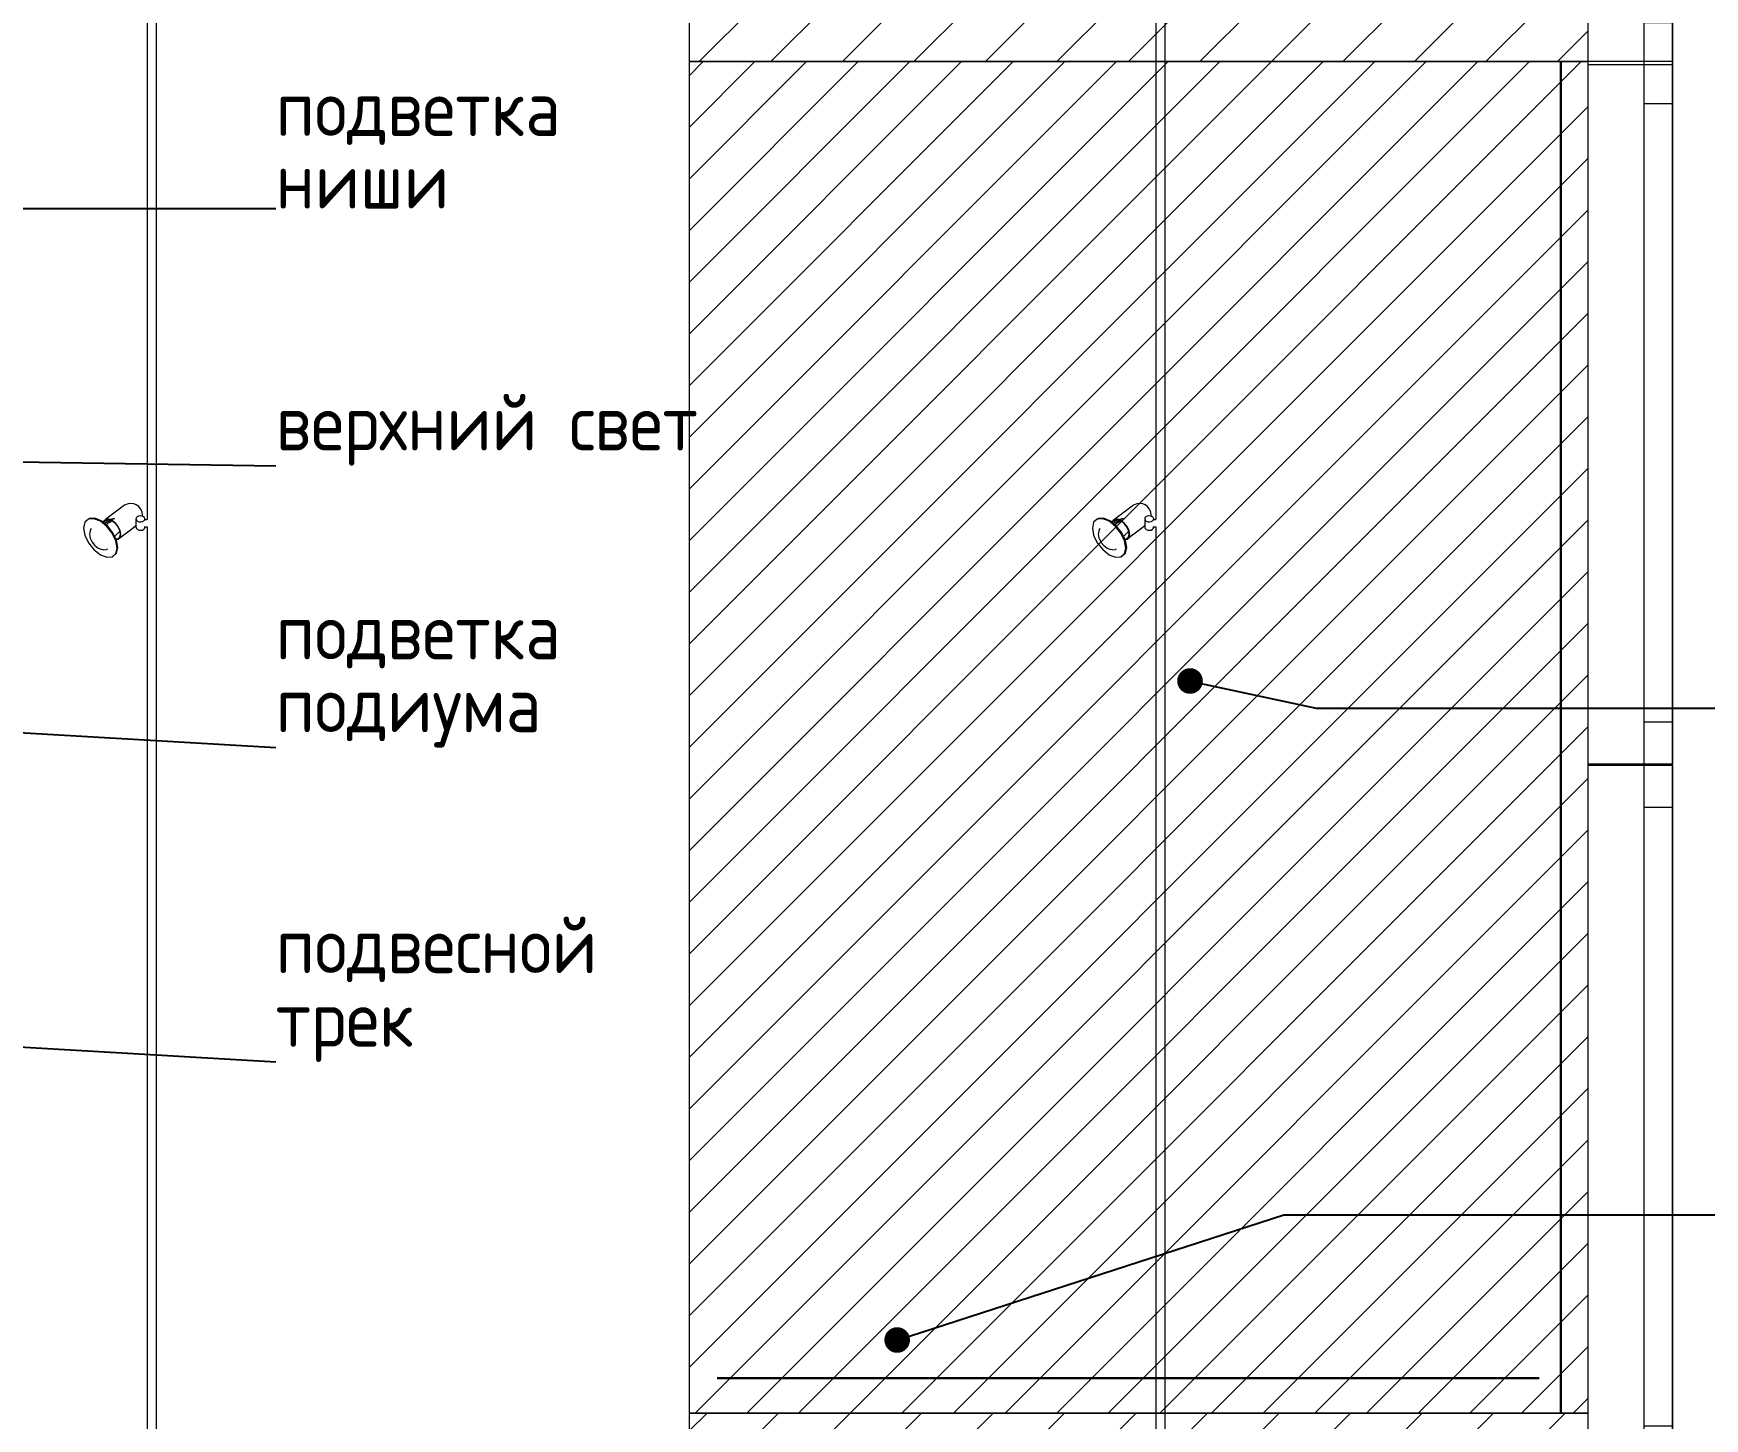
# Model space of a CAD drawing. Header units: millimetres. Extents: x 2336463 to 2579121, y 595385 to 778077.
# Drawn here: x 2380967 to 2383941, y 704307 to 706771 of the extents above; entities that cross this region are included whole.
import ezdxf

# ---------------------------------------------------------------- set-up
doc = ezdxf.new("R2010")
doc.units = ezdxf.units.MM
doc.header["$MEASUREMENT"] = 0
doc.layers.add('+возводимые стены', color=7, linetype='Continuous')
doc.layers.add('сит план', color=7, linetype='Continuous')
for name, color, linetype, lineweight in [('+возводимые стены_Ном._пера__101', 252, 'Continuous', 5), ('+потолки_Ном._пера__1', 7, 'Continuous', 13), ('MEP - Электрооборудование.ЭО_Ном._пера__1', 7, 'Continuous', 13), ('MEP - Электрооборудование.ЭО_Ном._пера__101', 252, 'Continuous', 5), ('Окна ARCHICAD_Ном._пера__1', 7, 'Continuous', 13), ('сит план_Ном._пера__1', 7, 'Continuous', 13)]:
    doc.layers.add(name, color=color, linetype=linetype, lineweight=lineweight)
for name, color, linetype, lineweight, true_color in [('+возводимые стены_Ном._пера__169', 7, 'Continuous', 5, 0x68b353), ('+потолки_Ном._пера__104', 7, 'Continuous', 5, 0x96e196), ('MEP - Электрооборудование.ЭО_Ном._пера__35', 7, 'Continuous', 30, 0x2731ed), ('MEP - Электрооборудование.ЭО_Ном._пера__55', 7, 'Continuous', 30, 0xff0909), ('MEP - Электрооборудование.ЭО_Ном._пера__58', 7, 'Continuous', 5, 0xdf0000), ('сит план_Ном._пера__87', 7, 'Continuous', 20, 0x6a6a6a)]:
    doc.layers.add(name, color=color, linetype=linetype, lineweight=lineweight, true_color=true_color)
doc.styles.add('СГЕНЕРИР_СТИЛЬ_3', font='isocp.shx')
doc.linetypes.add('Сварной шов', pattern='A,0,[2,Р”РёР·Р°Р№РЅ РїСЂРѕРµРєС‚ СЂР°Р±РѕС‡РёР№1.Shx,S=0.079365,R=0,X=0,Y=0],-17,0', length=17)
doc.dimstyles.new('СГЕНЕРИР_СТИЛЬ__11', dxfattribs={"dimtxt": 0.18, "dimasz": 91.2, "dimexe": 0.18, "dimexo": 0.0625, "dimgap": 0, "dimtad": 0, "dimtih": 1, "dimtoh": 1, "dimdec": 4, "dimzin": 0, "dimdsep": 46, "dimcen": 0.09, "dimadec": 0, "dimazin": 0, "dimtfac": 1, "dimtdec": 4, "dimtmove": 0, "dimatfit": 3, "dimldrblk": 'ARROWHEAD_11', "dimfxl": 0, "dimtolj": 1, "dimtzin": 0, "dimarcsym": 0})
pattern_1 = [(45, (2086872.015, 585813.69), (-63.639609, 63.639609), [])]

# ---------------------------------------------------------------- blocks, each defined once
blk = doc.blocks.new('Окно 25_10')
at = {"layer": 'Окна ARCHICAD_Ном._пера__1', "color": 7, "linetype": 'Continuous', "lineweight": 13}
for p, q in [((-625, 100), (625, 100)), ((-625, 0), (-625, 100)), ((625, 0), (625, 100)), ((-625, 0), (-550, 0)), ((-625, -50), (-625, 0)), ((-625, -50), (-625, 0)), ((-550, 0), (-550, -50)), ((-550, 0), (550, 0)), ((550, -50), (550, 0)), ((550, 0), (625, 0)), ((625, -50), (625, 0)), ((625, -50), (625, 0)), ((-625, -50), (625, -50)), ((-550, -50), (-625, -50)), ((550, -50), (-550, -50)), ((625, -50), (550, -50))]:
    blk.add_line(p, q, dxfattribs=at)
blk = doc.blocks.new('Стена_1145', base_point=(2383883.6, 692966.8))
at = {"layer": 'сит план_Ном._пера__87', "linetype": 'Continuous', "lineweight": 20, "true_color": 0x6a6a6a}
h = blk.add_hatch(dxfattribs=at)
h.set_pattern_fill('Блоки_Бетонные_Эффективные', color=251, style=0, pattern_type=2)
h.set_pattern_definition(pattern_1)
h.paths.add_polyline_path([(2383733.9, 705468.8), (2383883.9, 705468.8), (2383883.9, 705471.1), (2383733.9, 705471.1)])
at = {"layer": 'сит план_Ном._пера__1', "color": 7, "linetype": 'Continuous', "lineweight": 13}
for p, q in [((2383833.9, 705471.1), (2383733.9, 705471.1)), ((2383833.9, 705468.8), (2383733.9, 705468.8)), ((2383883.9, 705471.1), (2383833.9, 705471.1)), ((2383883.9, 705468.8), (2383833.9, 705468.8))]:
    blk.add_line(p, q, dxfattribs=at)
at = {"layer": 'сит план_Ном._пера__1', "color": 7, "linetype": 'Continuous', "lineweight": 13, "flags": 128}
for points in [[(2383733.9, 705471.1), (2383733.9, 705468.8)], [(2383883.9, 705468.8), (2383883.9, 705471.1)]]:
    blk.add_lwpolyline(points, dxfattribs=at)
at = {"layer": 'Окна ARCHICAD_Ном._пера__1', "color": 7, "linetype": 'Continuous', "lineweight": 13, "zscale": 1000, "rotation": 89.99891644592846}
for p in [(2383833.9, 707340.5), (2383833.9, 706096.1), (2383833.9, 704843.8)]:
    blk.add_blockref('Окно 25_10', p, dxfattribs=at)
blk = doc.blocks.new('Стена_1171', base_point=(2383883.9, 704216.6))
at = {"layer": '+возводимые стены_Ном._пера__169', "linetype": 'Continuous', "lineweight": 5, "true_color": 0x68b353}
h = blk.add_hatch(dxfattribs=at)
h.set_pattern_fill('Блоки_Бетонные_Эффективные', color=85, style=0, pattern_type=2)
h.set_pattern_definition(pattern_1)
h.paths.add_polyline_path([(2383733.9, 704316.6), (2382133.9, 704316.6), (2382133.9, 704216.6), (2383733.9, 704216.6)])
at = {"layer": '+возводимые стены_Ном._пера__101', "color": 252, "linetype": 'Continuous', "lineweight": 5, "flags": 128}
for points in [[(2383733.9, 704316.6), (2382133.9, 704316.6)], [(2382133.9, 704316.6), (2382133.9, 704216.6)], [(2382133.9, 704216.6), (2383733.9, 704216.6)]]:
    blk.add_lwpolyline(points, dxfattribs=at)
blk = doc.blocks.new('Стена_1172', base_point=(2383883.9, 706721.1))
at = {"layer": '+возводимые стены_Ном._пера__169', "linetype": 'Continuous', "lineweight": 5, "true_color": 0x68b353}
h = blk.add_hatch(dxfattribs=at)
h.set_pattern_fill('Блоки_Бетонные_Эффективные', color=85, style=0, pattern_type=2)
h.set_pattern_definition(pattern_1)
h.paths.add_polyline_path([(2383733.9, 706821.1), (2382133.9, 706821.1), (2382133.9, 706721.1), (2383733.9, 706721.1)])
at = {"layer": '+возводимые стены_Ном._пера__101', "color": 252, "linetype": 'Continuous', "lineweight": 5, "flags": 128}
for points in [[(2383733.9, 706821.1), (2382133.9, 706821.1)], [(2382133.9, 706821.1), (2382133.9, 706721.1)], [(2382133.9, 706721.1), (2383733.9, 706721.1)]]:
    blk.add_lwpolyline(points, dxfattribs=at)
blk = doc.blocks.new('Набор Источников Света Настенный 25_2')
at = {"layer": 'MEP - Электрооборудование.ЭО_Ном._пера__58', "color": 12, "linetype": 'Continuous', "lineweight": 5, "true_color": 0xdf0000}
for p, q in [((7100, 0), (-7100, 0)), ((4235.6, -16), (1439.6, -16)), ((4229.2, -27.5), (4229.7, -24.5)), ((4229.5, -30.6), (4229.2, -27.5)), ((4229.7, -24.5), (4231, -22)), ((4231, -22), (4232.8, -20.4)), ((4232.8, -20.4), (4234.9, -20)), ((4235.6, -20), (4234.9, -20)), ((4235.6, -21.4), (4235.6, -16)), ((4244.1, -27.5), (4244.6, -24.5)), ((4244.4, -30.6), (4244.1, -27.5)), ((4244.6, -24.5), (4245.9, -22)), ((4245.9, -22), (4247.7, -20.4)), ((4249.7, -20), (4247, -20)), ((4247.7, -20.4), (4249.7, -20)), ((7063.6, -16), (4248.4, -16)), ((4248.4, -20), (4248.4, -16)), ((4249.7, -20), (4251.8, -20.8)), ((4251.8, -20.8), (4253.4, -22.7)), ((4253.4, -22.7), (4254.5, -25.4)), ((4257, -24.2), (4254.2, -24.8)), ((4254.8, -28.5), (4254.3, -31.5)), ((4254.5, -25.4), (4254.8, -28.5)), ((4257, -24.2), (4261.7, -25)), ((4261.7, -25), (4266.7, -27.4)), ((4267.6, -28), (4266.7, -27.4)), ((4267.6, -28), (4270, -29.9)), ((4231.5, -43.4), (4213.6, -67.2)), ((4230.6, -33.3), (4229.5, -30.6)), ((4232.2, -35.2), (4230.6, -33.3)), ((4237.1, -36), (4231.5, -43.4)), ((4234.3, -36), (4232.2, -35.2)), ((4249.1, -36), (4234.3, -36)), ((4245.4, -33.3), (4244.4, -30.6)), ((4247.1, -35.2), (4245.4, -33.3)), ((4249.1, -36), (4247.1, -35.2)), ((4251.2, -35.6), (4249.1, -36)), ((4253, -34), (4251.2, -35.6)), ((4254.3, -31.5), (4253, -34)), ((4273.8, -56.2), (4266.8, -65.6)), ((4270, -29.9), (4271.3, -31)), ((4271.3, -31), (4274.6, -35.3)), ((4276.5, -50), (4273.8, -56.2)), ((4274.6, -35.3), (4276.3, -39.5)), ((4276.3, -39.5), (4276.8, -45.3)), ((4276.8, -45.3), (4276.5, -50)), ((4181.2, -87.9), (4181.9, -78.2)), ((4185.8, -99.3), (4181.2, -87.9)), ((4181.9, -78.2), (4187.7, -71.7)), ((4181.9, -78.2), (4182.9, -76.9)), ((4182.9, -76.9), (4188.7, -70.4)), ((4187.7, -71.7), (4197.7, -69.5)), ((4188.7, -70.4), (4198.7, -68.1)), ((4194.5, -94), (4194.9, -88.4)), ((4195.4, -86.7), (4194.9, -88.4)), ((4197.7, -69.5), (4210.4, -71.7)), ((4198.7, -68.1), (4211.4, -70.4)), ((4210.4, -71.7), (4223.9, -78.2)), ((4211.4, -70.4), (4224.9, -76.9)), ((4213.3, -71.3), (4213.6, -67.3)), ((4213.6, -67.3), (4216.6, -63.9)), ((4213.6, -67.2), (4213.6, -67.3)), ((4214.2, -71.7), (4214.5, -67.8)), ((4214.5, -67.8), (4217.4, -64.6)), ((4216.6, -63.9), (4221.9, -62.7)), ((4217.4, -64.6), (4222.4, -63.5)), ((4218.7, -73.3), (4217.9, -73.5)), ((4227.7, -64.4), (4218.7, -73.3)), ((4221.9, -62.7), (4228.6, -63.9)), ((4222.4, -63.5), (4228.7, -64.6)), ((4223.9, -78.2), (4236.2, -87.9)), ((4224.9, -76.9), (4237.2, -86.6)), ((4228.6, -63.9), (4235.7, -67.3)), ((4228.7, -64.6), (4235.5, -67.8)), ((4235.5, -67.8), (4241.6, -72.7)), ((4235.7, -67.3), (4242.1, -72.4)), ((4236.2, -87.9), (4245.2, -99.3)), ((4237.2, -86.6), (4246.2, -98)), ((4245.8, -77.9), (4239.6, -89.4)), ((4239.7, -86.5), (4239.6, -89.7)), ((4241.6, -72.7), (4246.1, -78.4)), ((4246.5, -78.4), (4241.9, -92.6)), ((4242.1, -72.4), (4246.9, -78.4)), ((4244.3, -95.6), (4250.5, -73.5)), ((4244.8, -96.2), (4251.1, -73.9)), ((4246.1, -78.4), (4246.3, -79)), ((4248, -88.9), (4246.3, -90.8)), ((4248.4, -84.1), (4248, -88.9)), ((4248.3, -83.9), (4248.4, -84.1)), ((4248.6, -82.7), (4249.3, -84.4)), ((4266.8, -65.6), (4248.9, -89.4)), ((4249.3, -84.4), (4248.9, -89.4)), ((4194.9, -110.7), (4185.8, -99.3)), ((4194.5, -94), (4194.8, -96.9)), ((4197.2, -102.9), (4194.8, -96.9)), ((4207.1, -120.4), (4194.9, -110.7)), ((4202, -108.9), (4197.2, -102.9)), ((4202, -108.9), (4202.5, -109.6)), ((4207.9, -113.9), (4202.5, -109.6)), ((4213.9, -116.7), (4207.9, -113.9)), ((4215.5, -117.4), (4213.9, -116.7)), ((4222.2, -118.6), (4215.5, -117.4)), ((4224.9, -118.1), (4222.2, -118.6)), ((4230.8, -116.8), (4224.9, -118.1)), ((4232.2, -115.8), (4230.8, -116.8)), ((4245.2, -99.3), (4249.8, -110.7)), ((4245.9, -92.8), (4245.7, -92.9)), ((4248.9, -89.4), (4245.9, -92.8)), ((4246.2, -98), (4250.8, -109.4)), ((4248.9, -89.4), (4248.9, -89.4)), ((4249.8, -110.7), (4249.1, -120.4)), ((4250.8, -109.4), (4250.1, -119.1)), ((4220.6, -126.9), (4207.1, -120.4)), ((4233.3, -129.2), (4220.6, -126.9)), ((4243.4, -126.9), (4233.3, -129.2)), ((4249.1, -120.4), (4243.4, -126.9)), ((4249.1, -120.4), (4250.1, -119.1))]:
    blk.add_line(p, q, dxfattribs=at)
blk = doc.blocks.new('ARROWHEAD_11')
at = {"color": 0, "linetype": 'Continuous', "lineweight": 0}
blk.add_line((0, 0), (-1, 0), dxfattribs=at)
at = {"color": 0, "linetype": 'Continuous', "lineweight": 0, "const_width": 0.25, "flags": 128}
blk.add_lwpolyline([(-0.125, 0, 1), (0.125, 0, 1)], format="xyb", close=True, dxfattribs=at)

msp = doc.modelspace()

# ---------------------------------------------------------------- hatches: boundary and pattern name
at = {"layer": '+потолки_Ном._пера__104', "linetype": 'Continuous', "lineweight": 5, "true_color": 0x96e196}
h = msp.add_hatch(dxfattribs=at)
h.set_pattern_fill('Линии_Наклонные__Шаг_1_5_', color=81, style=0, pattern_type=2)
h.set_pattern_definition([(45, (2086872.015, 585813.686), (-45.961939, 45.961939), [])])
h.paths.add_polyline_path([(2382133.9, 704316.6), (2383733.9, 704316.6), (2383733.9, 706721.1), (2382133.9, 706721.1)])

# ---------------------------------------------------------------- linework, layer by layer
at = {"layer": '+потолки_Ном._пера__1', "color": 7, "linetype": 'Continuous', "lineweight": 13, "flags": 128}
msp.add_lwpolyline([(2382133.9, 704316.6), (2383733.9, 704316.6), (2383733.9, 706721.1), (2382133.9, 706721.1)], close=True, dxfattribs=at)
at = {"layer": 'MEP - Электрооборудование.ЭО_Ном._пера__35', "color": 160, "linetype": 'Сварной шов', "lineweight": 30, "true_color": 0x2731ed}
msp.add_line((2383685.3, 704316.6), (2383685.3, 706721.1), dxfattribs=at)
at = {"layer": 'MEP - Электрооборудование.ЭО_Ном._пера__55', "color": 1, "linetype": 'Сварной шов', "lineweight": 30, "true_color": 0xff0909}
msp.add_line((2382183.6, 704378.7), (2383647, 704378.7), dxfattribs=at)

# ---------------------------------------------------------------- block references
at = {"layer": '+возводимые стены', "color": 252, "lineweight": 5}
for name, p in [('Стена_1172', (2383883.9, 706721.1)), ('Стена_1171', (2383883.9, 704216.6))]:
    msp.add_blockref(name, p, dxfattribs=at)
at = {"layer": 'MEP - Электрооборудование.ЭО_Ном._пера__58', "color": 12, "linetype": 'Continuous', "lineweight": 5, "true_color": 0xdf0000, "xscale": -1, "zscale": 1000, "rotation": 270}
for p in [(2381185.1, 701657.9), (2382980.7, 701657.9)]:
    msp.add_blockref('Набор Источников Света Настенный 25_2', p, dxfattribs=at)
at = {"layer": 'сит план', "color": 7, "lineweight": 13}
msp.add_blockref('Стена_1145', (2383883.6, 692966.8), dxfattribs=at)

# ---------------------------------------------------------------- texts
at = {"layer": 'MEP - Электрооборудование.ЭО_Ном._пера__1', "color": 7, "linetype": 'Continuous', "lineweight": 13, "char_height": 100, "attachment_point": 7, "style": 'СГЕНЕРИР_СТИЛЬ_3'}
for s, insert, line_spacing_factor in [('\\A1;{\\pql;\\Fisocp.shx;подветка\\P\\pql;\\Fisocp.shx;ниши}', (2381397.9, 706459.6), 0.774194), ('\\A1;{\\pql;\\Fisocp.shx;подветка\\P\\pql;\\Fisocp.shx;подиума}', (2381397.9, 705500.6), 0.777278), ('\\A1;{\\pql;\\Fisocp.shx;подве\\Fisocp.shx;сной\\P\\pql;\\Fisocp.shx;трек}', (2381397.9, 704941.2), 0.784842)]:
    msp.add_mtext(s, dxfattribs=dict(at, insert=insert, line_spacing_factor=line_spacing_factor))
at = {"layer": 'MEP - Электрооборудование.ЭО_Ном._пера__1', "color": 7, "linetype": 'Continuous', "lineweight": 13, "insert": (2381397.9, 706002.1), "char_height": 100, "attachment_point": 7, "style": 'СГЕНЕРИР_СТИЛЬ_3'}
msp.add_mtext('\\A1;{\\pql;\\Fisocp.shx;верхний свет}', dxfattribs=at)

# ---------------------------------------------------------------- leaders
at = {"layer": 'MEP - Электрооборудование.ЭО_Ном._пера__101', "color": 252, "linetype": 'Continuous', "lineweight": 5, "annotation_type": 0, "has_hookline": 1, "hookline_direction": 0}
for points, text_width in [([(2379312.8, 706659.4), (2379312.8, 706459.6), (2381397.9, 706459.6)], 573.9), ([(2379312.8, 706032), (2381397.9, 706002.1)], 906), ([(2383025.4, 705619), (2383250.1, 705570.4), (2384291.7, 705570.4)], 908.5), ([(2380888.1, 705530.5), (2381397.9, 705500.6)], 573.9), ([(2380888.1, 704971.2), (2381397.9, 704941.2)], 670.4), ([(2382504.1, 704446.5), (2383192.6, 704669.1), (2384299.9, 704669.1)], 643.7)]:
    msp.add_leader(points, dimstyle='СГЕНЕРИР_СТИЛЬ__11', dxfattribs=dict(at, text_width=text_width))

doc.saveas('drawing.dxf')
